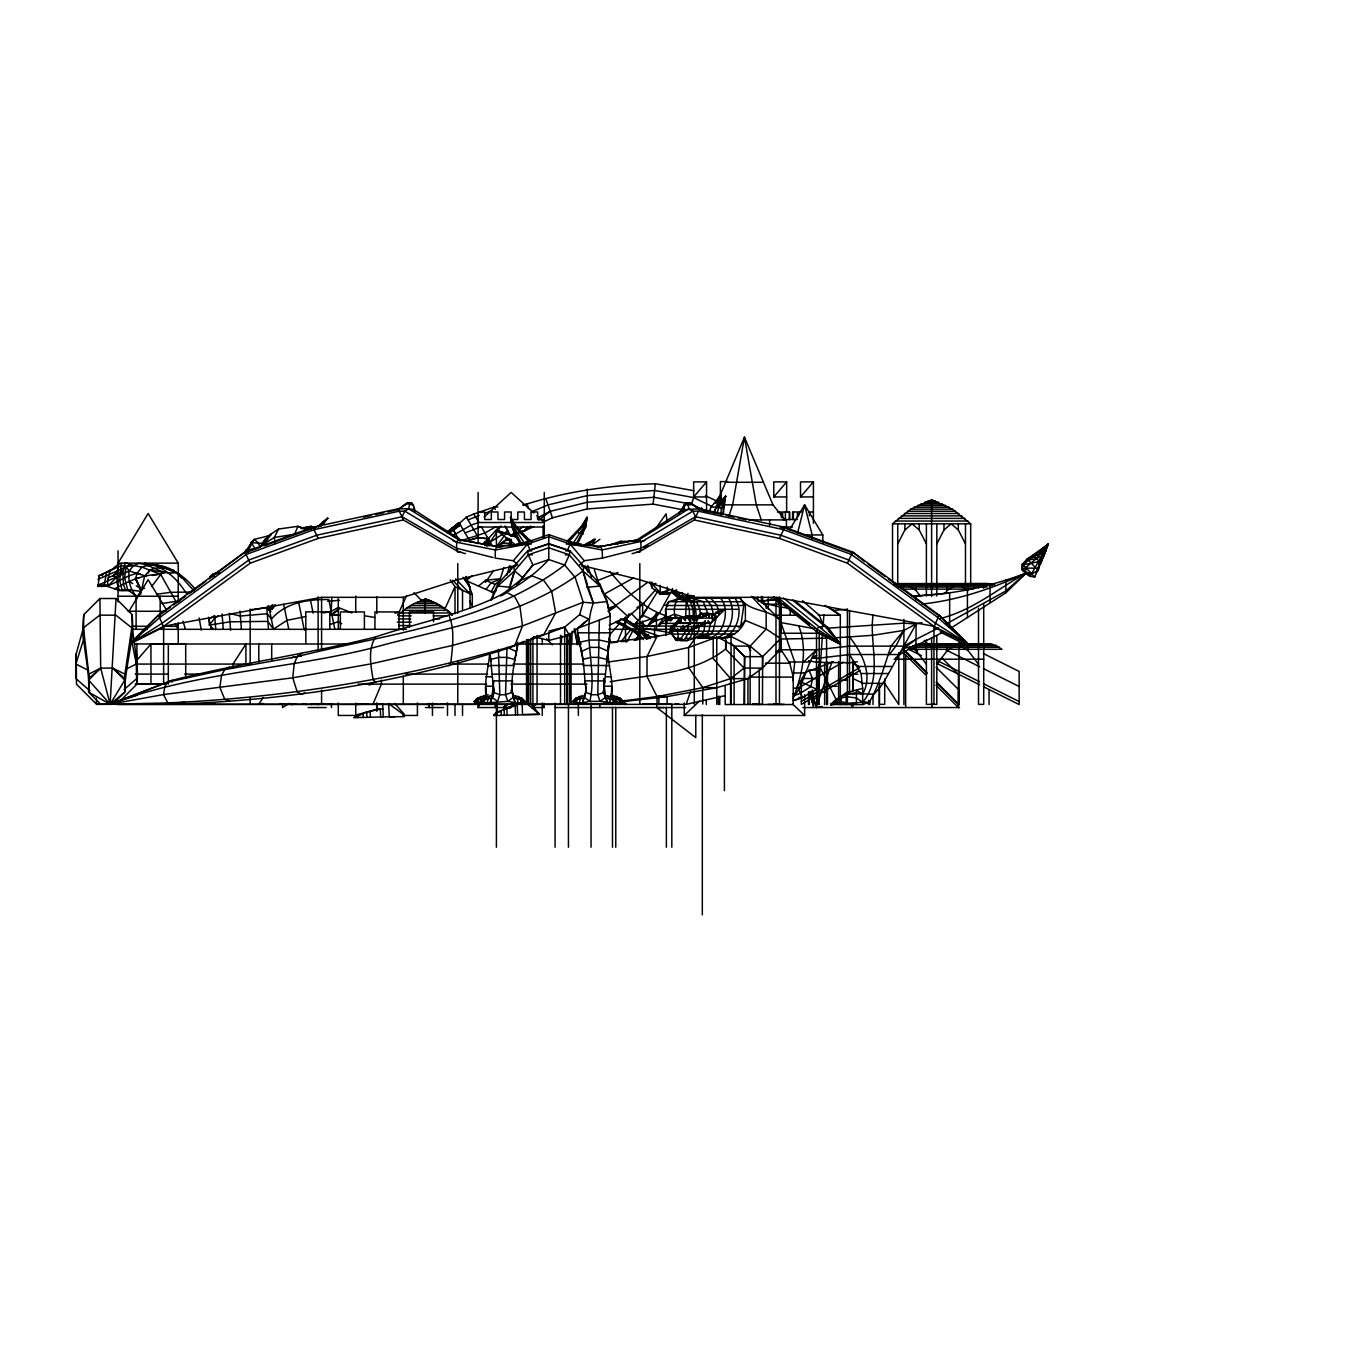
<?xml version="1.0" encoding="UTF-8"?>
<svg xmlns="http://www.w3.org/2000/svg" width="1352" height="1352" viewBox="0 0 1352 1352"><rect width="100%" height="100%" fill="white"/><g stroke="black" fill="none" stroke-linecap="round" stroke-linejoin="round"><path stroke-width="1.5" d="M766.195 608.518L766.195 604.31L762.765 602.536M852.842 691.227L852.842 662.26M936.006 685.177L958.433 707.552L958.433 691.007M466.034 577.017L472.304 594.779L472.287 606.237L469.634 601.065M218.737 573.231L218.737 571.609L210.287 576.577L214.207 576.29M1040.026 563.818L1038.235 570.358L1031.644 573.941L1028.264 574.414L1022.298 569.919L1022.771 564.95L1048.239 544.146L1030.156 576.307L1022.737 570.223L1022.281 564.24L1027.233 559.069L1048.239 544.146L1034.736 577.05L1030.156 576.307L1022.298 569.919L1022.281 564.24L1025.965 562.55M112.706 704.223L124.739 692.173C124.857 666.113 134.524 640.899 132.158 614.636L116.035 598.513L99.93 598.513L100.673 668.108L110.12 704.223L135.014 703.716M116.035 598.513L110.12 704.223L170.69 702.871M132.158 614.636C131.448 637.975 139.493 660.604 136.907 684.18L118.199 702.888M489.694 653.675C488.511 668.125 483.661 682.709 486.297 697.632L485.824 686.208L493.311 686.208L493.767 680.563M599.358 620.095L597.77 694.725L600.018 701.384L613.588 702.989L617.306 701.62L613.926 698.122L606.896 695.486L609.498 698.697L610.445 702.854L606.896 704.189M99.93 598.513L83.807 614.636C80.258 640.78 90.06 666.181 88.641 692.173L100.673 704.223L616.529 704.223L623.458 701.637L620.061 698.139L613.031 695.503L615.633 698.714L616.58 702.871L622.258 702.922L620.061 698.139L620.061 700.218L623.458 701.637L620.636 702.127M168.324 704.189L96.617 704.324L76.472 684.18L76.185 653.945L83.452 627.734L99.761 615.16L115.883 615.194L131.803 627.852L131.617 640.459L136.332 664.035L136.569 678.772L124.08 689.52M740.169 598.564L745.375 604.395L745.375 620.45L766.162 629.035L780.679 638.6L762.629 656.649L762.46 668.091L747.96 678.62L716.966 687.644L667.077 696.584L621.514 701.806M195.482 589.489C184.582 576.256 168.358 562.652 150.055 569.834L144.613 576.205L141.233 591.399L127.629 589.658L122.238 590.537L119.686 580.549L121.393 563.48L117.979 564.443L116.847 581.985L119.027 590.418L129.978 590.537M697.581 637.248L711.372 637.248C725.061 633.632 729.928 607.403 720.447 598.159M331.798 597.297L331.071 614.839L338.896 615.177L331.071 614.839L338.794 608.687M571.795 643.265L572.116 631.266M136.62 653.945L136.332 664.035L127.037 668.615M561.384 644.008L561.604 636.015M762.46 704.071L762.629 656.649L750.14 646.087L731.06 636.488L727.004 637.992L697.176 637.84L722.103 638.398C737.229 633.767 744.006 610.276 734.913 598.159L685.684 598.159L690.94 595.319M465.494 553.661L457.77 551.447L403.302 519.962L318.126 538.417L250.171 563.192L163.744 626.23L129.927 643.789L158.488 615.075L163.626 627.108L129.927 643.789L158.488 615.075L244.915 552.055L312.853 527.263L398.029 508.808L408.726 508.808L458.243 539.583L499.665 546.968L458.243 539.583L456.756 542.287L456.52 548.236L457.77 552.191M792.982 698.747C801.905 675.983 808.158 649.889 798.711 625.824M744.056 704.071L744.58 656.649L734.119 646.087L718.487 637.451M606.457 661.365L609.397 644.465L610.208 615.971L606.71 599.916L599.882 584.165L569.902 550.856L548.794 543.605L527.686 550.856L497.705 584.165L490.86 599.916M140.726 594.339L141.047 589.066L135.572 578.538L137.194 573.13L141.859 567.096C155.125 562.567 170.842 566.319 180.762 576.205L179.208 576.205L179.208 574.482L159.232 565.457L144.275 563.429C163.541 565.254 177.45 578.673 187.083 594.593M603.651 678.67L604.26 686.208L611.746 686.208L611.273 697.632C614.399 679.887 606.558 663.072 608.214 645.614M680.867 616.901L680.58 623.373L677.639 623.137L670.288 631.35L676.017 640.273L687.154 640.561L706.792 634.257L708.82 631.283L710.56 623.373L724.925 609.296L715.512 612.439M720.836 515.028L721.292 508.335L725.585 496.201L715.867 507.558L713.957 512.374M816.523 701.232L816.084 707.552L822.202 706.555M817.554 704.561L822.574 633.513M823.148 625.165L823.892 614.704M587.123 620.467L577.625 628.308L577.625 632.804L609.989 632.804L603.482 692.613L607.352 702.702L603.398 704.189M108.329 585.889L98.206 586.396L99.051 575.715L117.032 567.299L123.792 565.558L126.175 566.606L133.594 565.575L138.715 563.429C151.323 564.308 161.412 574.786 174.256 572.809L172.701 569.834L175.304 572.386M726.345 640.679L725.652 649.028C693.525 674.614 648.994 674.411 610.191 681.797M179.731 601.167L175.861 601.387L160.753 574.482L141.859 567.096L133.594 565.575L129.116 570.95C127.798 580.042 130.316 589.962 136.805 596.621L136.315 600.119M675.24 625.756L675.459 623.103L675.865 625.08M700.691 625.756L700.911 623.103L701.975 625.08M665.944 617.019L665.623 620.72L665.623 609.296L668.648 601.708L681.29 598.023L696.517 601.708L699.863 609.296L700.573 618.134L698.46 615.515M792.847 680.563L794.722 661.99L780.881 622.562L814.563 628.731M1022.737 570.223L1036.071 558.798L1042.544 555.469L1046.33 549.875L1043.761 547.678L1048.239 544.146L1043.744 556.348L1039.113 561.553L1038.235 570.358L1036.021 572.657M517.867 642.251C515.484 661.888 507.659 683.774 515.112 702.702L523.883 702.905L525.083 701.62L521.686 698.122L514.656 695.486L517.258 698.697L518.205 702.854L514.656 704.189M653.101 504.178L655.331 483.712L693.948 490.742M593.782 546.242L597.905 546.968L636.589 540.107L683.656 509.704L684.146 505.192L685.853 502.927L690.804 503.231L699.542 508.808L784.718 527.263L852.673 552.055L939.099 615.075L967.66 643.789L933.962 627.108L939.099 615.075L967.66 643.789L933.826 626.23L847.4 563.192L779.462 538.417L694.286 519.962L639.817 551.447L632.094 553.661M708.11 623.255L708.11 620.653L710.56 623.373L705.676 623.137C695.334 630.133 682.473 632.652 670.288 630.184L670.677 626.939L670.677 630.252M492.128 695.705L493.311 686.208M495.035 707.552L495.491 703.97M291.086 657.765L297.237 656.565C387.804 633.784 488.461 623.407 564.68 565.018L569.361 554.827L569.902 550.856L548.794 544.045L527.686 550.856L528.226 554.827L532.908 565.018L516.464 585.163M490.692 704.189L487.142 702.854L488.089 698.697L490.692 695.486L483.661 698.122L480.281 701.62L481.464 702.905L490.235 702.702L494.105 692.613L492.77 680.884L494.105 692.613L499.817 694.725L505.53 694.725L511.259 692.613L512.577 680.884L492.77 680.884L489.982 653.236M603.752 688.59L604.817 680.884L585.01 680.884L583.168 659.37L577.625 632.804L583.168 661.365M131.803 627.852L124.908 674.124L124.942 688.962M460.981 540.107L413.932 509.704L413.442 505.192L411.735 502.927L406.783 503.231L397.894 509.704L387.754 511.901M571.473 538.113L582.104 526.334L587.022 517.393L584.977 527.348L576.155 543.774L577.659 543.69L585.534 527.314L587.022 517.393L581.529 526.367L567.096 541.206L568.601 541.104M486.906 546.462L488.157 538.772L499.023 527.043M487.007 544.653L487.954 538.873L478.135 537.657L469.06 540.276M705.254 623.356L705.254 620.653L703.97 631.283L698.105 637.468M682.743 510.988L685.853 502.927L690.804 503.231L698.004 508.572M138.901 638.516L129.927 643.789L159.874 617.425L246.301 554.388L314.239 529.612L399.415 511.157L404.755 511.157L408.726 508.808L409.74 503.248L411.735 502.927L412.478 504.854M719.771 500.358L720.751 494.95L711.321 506.78L708.955 511.732M793.725 700.64L802.496 697.48L816.659 689.267L818.653 678.484L816.523 669.933L808.902 669.933L812.451 678.484L810.947 686.579L800.35 693.289L793.168 696.111M718.825 505.175L720.751 494.95L723.252 507.558L723.168 514.639L725.585 496.201L716.154 508.031L713.788 512.983M719.974 498.888L720.751 494.95L715.647 503.4M486.297 693.846L485.148 698.105L475.904 700.218L475.329 702.922L481.058 704.223L474.13 701.637L477.526 698.139L488.038 694.522M579.417 696.348L577.084 699.254L576.239 702.989L579.417 704.189L572.504 701.62L575.901 698.122L582.915 695.486L580.312 698.697L579.366 702.854L573.704 702.905L575.901 698.122L575.901 700.201L572.504 701.62M514.419 661.365L517.867 644.465M812.569 657.613L816.54 658.441L849.512 654.52L861.089 673.533L862.677 688.354L846.149 692.647L830.72 704.544L862.677 704.578L869.336 702.279C879.256 684.822 884.698 664.964 891.002 646.138L903.897 630.387L916.081 623.965L922.013 622.63M691.463 629.863L691.463 627.446L692.866 629.593L691.7 634.257L690.027 638.313L687.154 640.561L676.017 640.273L671.082 631.35L672.941 625.503L672.941 630.623L674.783 627.903L674.783 630.911M487.193 696.348L484.844 699.254L483.999 702.989L487.193 704.189L481.464 702.905L483.661 698.122L483.661 700.201L480.281 701.62L484.1 700.573M481.058 703.006L477.864 703.006L478.709 699.271L481.058 696.365M494.173 704.189L490.235 702.702L494.105 690.517M586.413 704.189L582.475 702.702L586.329 690.517L582.475 702.702L579.366 702.854L582.915 704.189M489.255 546.123L490.185 542.084L500.95 525.894M475.904 700.218L474.13 701.637L476.952 702.127M682.777 510.87L684.281 504.854L678.924 513.709M797.595 532.942L804.626 504.854L822.827 534.953L822.827 543.217M717.168 513.354L718.436 508.352L725.585 496.201L723.236 508.031L711.321 506.78M715.445 613.504L715.445 616.816L713.501 614.585L707.603 613.098L700.573 614.231L696.331 616.816L689.419 616.394L675.831 618.405C673.026 612.135 674.378 604.344 677.538 598.395L686.393 601.708L685.413 620.72L682.507 617.881M1032.776 555.317L1040.939 562.956L1044.893 550.67M576.966 544.366L548.794 534.615L548.794 559.559C504.431 607.893 434.955 616.867 375.721 636.893C308.374 653.827 239.473 663.308 172.143 680.326L167.8 682.135L164.927 686.292L163.491 694.573L167.8 702.871L172.143 704.223C285.593 700.505 398.84 683.301 507.051 648.554L564.68 627.074L579.619 614.67L583.202 602.248L575.192 577.422L564.68 565.018L548.794 559.559L532.908 565.018L517.748 583.608M588.171 586.988L593.376 603.077C581.343 634.696 597.685 669.24 589.793 701.384L582.475 702.702M678.755 617.763L677.065 623.39L660.655 623.39M497.789 586.717L503.84 567.772M506.797 575.124L509.907 565.457M509.535 572.504L511.445 566.623M510.059 584.977L514.605 570.916L528.226 554.827L548.794 547.78L569.361 554.827L582.982 570.916L599.882 586.058L606.828 601.572L610.208 615.971L577.625 628.308M270.738 606.321L272.58 608.062L271.87 606.321L270.18 606.93L272.259 609.059L273.915 607.065L272.242 605.155L270.18 606.93L272.259 609.059L271.989 607.014M728.88 516.143L732.632 504.854L744.445 437.169L772.972 504.854L785.005 519.895M792.762 693.779L795.99 693.779C804.879 680.326 807.381 663.409 816.54 649.788L816.54 631.08M118.046 704.544L686.174 704.358L690.534 691.582M537.352 517.985L550.213 511.31L587.275 502.251L653.861 497.266L691.413 504.195L693.711 497.604L712.267 506.611M832.038 661.855L816.084 707.552L813.245 697.429M719.534 498.415L720.751 494.95L721.106 503.13M1030.156 576.307L1025.712 573.214L1025.019 571.626L1026.303 568.093L1022.771 564.95L1027.233 559.069L1040.584 553.779L1045.704 549.453M248.852 548.658L251.235 542.321L254.21 539.414L270.839 535.291M249.799 547.425L254.21 539.414L257.708 542.321L260.378 547.07M687.086 505.192L687.83 503.248L684.146 505.192M639.817 552.191L641.068 548.236L640.831 542.287L639.344 539.583L597.905 546.968M694.286 519.962L699.542 508.808L683.656 509.704M779.462 538.417L784.718 527.263L784.853 528.142L780.797 527.263M847.4 563.192L852.673 552.055L864.655 561.587M508.977 590.79L514.605 570.916L513.709 567.367L515.568 566.285M715.867 507.558L720.751 494.95L716.661 501.896M690.044 505.192L690.804 503.231M723.438 501.71L725.585 496.201L720.481 504.059M719.315 497.333L744.445 437.169L756.275 504.854L761.26 519.895M617.458 642.048L624.421 625.03M625.976 621.244L629.069 613.69M583.996 524.728L587.022 517.393L585.534 527.314L584.402 527.077M834.285 703.479L830.872 704.544L837.716 700.353L830.855 704.544L837.023 703.784L830.872 704.544C838.848 694.674 850.797 692.714 862.677 693.998C873.561 674.885 861.697 652.357 849.512 636.893L835.08 637.823M1039.739 563.885L1037.542 569.023L1038.235 570.358L1027.233 559.069L1032.877 557.379M567.35 550.416L571.051 542.253L581.377 544.062M1040.939 562.956L1046.178 549.656L1045.366 548.929L1048.239 544.146L1036.071 558.798L1027.79 560.015M125.06 562.719L122.931 573.992L123.387 584.419L125.483 589.979L129.217 589.979M491.537 599.849L497.705 586.058L514.605 570.916L522.396 577.422M397.809 615.042L406.445 595.995M444.149 610.614L455.016 586.667L450.165 579.923M584.233 528.615L582.053 533.347L583.016 533.787L576.256 532.198M701.08 612.811L695.57 623.373L691.649 623.137L677.538 631.35L678.315 638.313L679.988 640.273L682.168 640.561M403.302 519.962L402.051 516.734L404.755 511.157L456.756 542.287L495.39 549.96L527.466 544.062L548.794 536.727L570.121 544.062L602.198 549.96L644.684 540.58M841.147 704.578L841.147 696.398C851.321 690.111 863.303 695.165 874.355 693.998L883.126 683.335L916.081 623.965L903.897 623.154L828.911 628.105M583.912 544.89L592.362 544.89L595.117 539.245L585.568 543.943M306.65 529.308L297.93 526.317L278.512 529.038L274.338 537.454L275.115 543.69M672.958 633.294L657.038 636.403L647.017 656.464L647.017 676.524L657.038 696.584L657.038 704.071M251.235 542.321L255.156 549.013L246.368 549.723L243.985 553.695L251.59 542.676L263.927 543.487M897.728 543.893L904.894 529.95L912.059 523.832L919.225 529.95L926.39 543.893M936.818 543.893L943.983 529.95L951.149 523.832L958.314 529.95L965.48 543.893M571.626 542.743L568.601 541.898L582.104 526.638L587.022 517.393L583.827 527.128L573.13 543.183M491.249 591.72L495.119 584.486L499.243 580.938M626.821 642.031L633.48 629.61M635.389 626.044L637.282 622.495M670.795 592.345L659.624 612.828L650.937 618.946L634.037 624.979L642.859 615.211L657.647 591.348M511.191 707.552L478.101 707.552L480.112 703.902M687.171 594.998L685.058 598.159L688.05 593.427M796.582 688.134L805.15 672.975L793.658 672.975M217.807 573.231L218.737 571.609L219.649 573.231M513.152 703.074L510.566 707.603L503.383 707.569L507.304 704.172M262.102 544.129L268.338 535.916L278.512 529.038M789.636 529.629L804.626 504.854L812.146 534.953L812.146 539.076M128.795 611.594L148.129 579.687L166.397 609.82M148.112 573.028L150.055 569.834L165.012 572.809L152.404 575.479M697.193 636.623C716.78 637.958 735.488 642.504 745.375 620.45L738.868 627.734M214.85 573.163L210.287 576.577L213.396 573.89L216.337 573.451M675.375 638.313L681.239 638.313L683.96 640.273L689.689 631.35L687.61 626.939L687.61 630.252M265.161 538.958L260.683 546.039L274.338 537.454L294.601 534.26L297.93 526.317L307.665 530.356M263.099 697.497L258.807 704.189L262.947 703.462M263.336 543.588L268.338 535.916M271.279 533.736L266.057 541.713L266.614 545.295M676.101 631.13L677.538 628.95L679.329 631.13M643.315 639.597L638.414 633.344L616.394 622.495L617.442 620.923M616.394 622.495L618.793 621.835L620.889 618.709L651.309 637.299M622.647 623.458L621.7 624.861L623.863 624.269L625.739 621.447L625.469 619.233L636.319 626.196L674.428 626.01M615.937 621.599L631.891 630.471L632.736 629.221L633.818 629.947L632.973 631.198L640.341 631.654L644.786 633.513L642.606 625.418L635.237 625.469L624.286 618.405M618.793 621.835L634.899 630.674L636.319 626.196L635.237 625.469L634.409 626.72L636.319 626.196M448.915 665.708L450.858 662.852C452.379 647.304 455.218 630.049 448.915 615.295M485.368 582.442L493.75 570.409M647.709 607.251L638.228 620.72L631.249 613.284M695.688 637.502L688.607 647.523L688.607 667.584L702.787 687.644L702.787 704.071M639.699 621.734L647.017 626.753L656.159 613.859M496.877 546.039L507.845 530.846L504.989 525.928M657.663 626.314L664.863 616.563M105.169 586.396L108.008 585.399L97.564 585.399L119.821 575.546L123.252 570.899L120.852 569.361L98.071 579.214L98.611 579.923L99.051 575.715L114.498 568.482L118.655 565.052M528.97 541.104L530.474 541.206L516.058 526.367L510.566 517.393L512.036 527.314L514.571 533.787L524.204 530.998L527.466 526.655M375.721 636.893C367.558 649.146 370.854 665.961 373.118 679.684L375.721 682.253M151.61 586.565L160.753 574.482C143.988 574.042 128.896 580.836 114.734 588.83L104.273 585.416L106.318 572.775L110.357 569.919M681.239 638.313L685.532 631.35L683.233 625.503L683.233 630.623L680.935 627.903L680.935 630.911M305.636 616.563L286.962 620.348L273.408 629.187L267.865 621.379L229.941 621.802L209.374 625.114L214.85 617.915L218.466 615.937M944.93 593.46L947.245 590.418L957.655 584.013L968.083 590.418L968.083 584.013M936.818 664.238L947.245 650.599L957.655 644.177L968.083 650.599L978.51 664.238M619.622 700.59L620.686 699.204L621.768 700.59L619.622 700.59L623.458 701.637L620.686 701.485M486.01 589.404L491.198 582.746L500.189 579.264M889.295 654.52L895.869 646.138L903.897 630.387L873.02 635.271L849.512 636.893M1035.75 555.554L1038.708 551.819L1039.891 552.681M484.54 695.503L481.937 698.714L480.991 702.871L477.864 703.006M493.21 695.705L491.283 698.088L482.056 700.201M620.99 641.592L631.604 628.748M634.257 625.537L636.91 622.326M322.3 524.559L327.488 518.323L318.497 526.672M322.486 524.508L327.674 518.272L318.109 526.266L327.674 518.272L321.032 526.063M455.252 526.959L466.44 517.106L478.355 537.538L488.157 538.772L491.942 545.076M530.237 550.416L527.466 544.062L496.894 546.259L495.39 549.96L495.136 558.089L513.337 560.725L527.466 544.062L531.336 544.062M902.832 587.224L905.553 584.013L915.963 590.418L920.611 596.486M139.104 577.76L135.572 578.538L141.233 591.399L136.805 596.621L127.629 589.658L124.587 577.794L126.175 566.606L130.062 564.257L133.594 565.575M901.547 588.712L905.553 584.013L897.576 586.734M693.66 496.945L706.555 481.903L693.66 481.903L693.66 496.945L706.555 496.945M773.767 496.945L786.644 481.903L773.767 481.903L773.767 496.945L786.644 496.945M800.519 496.945L813.414 481.903L800.519 481.903L800.519 496.945L813.414 496.945M117.979 564.443L109.833 571.321L107.535 581.005L107.906 586.007L128.694 575.952L137.194 573.13L140.777 574.363M136.248 660.993L150.951 644.008L350.117 644.008M747.96 704.071L747.96 678.62L750.63 675.527M938.457 627.919L916.081 639.327L903.897 648.284L898.488 654.52L849.512 654.52M609.549 634.899L620.382 622.579M634.781 640.341L640.223 634.308M655.551 589.878L642.825 604.006L628.224 616.749L609.211 625.148M659.624 612.828L650.819 622.596L665.843 617.239M670.119 617.425L667.601 620.213L676.98 616.867M322.046 524.255L327.488 518.323M322.232 524.187L327.674 518.272L318.345 526.722M634.696 640.155L640.172 634.189M320.424 525.996L327.674 518.272L318.683 526.621M501.879 543.724L504.566 540.817M488.934 538.755L483.34 543.2L487.396 543.2L488.934 541.73M246.723 551.667L244.154 553.357M275.233 604.648L269.623 610.631L266.783 607.623L250.289 609.735M750.14 704.071L750.14 646.087L766.162 629.035L766.162 611.983L751.475 596.35M117.759 570.798L112.892 575.901L116.88 576.983L107.906 586.007M617.763 544.079L620.467 541.341L638.195 541.341M533.094 706.454L535.358 704.155L531.961 707.603M673.296 618.219L670.761 620.72L670.761 618.016M951.436 627.784L1005.871 592.818L1026.878 572.487M892.523 581.935L892.523 523.832L910.842 509.146L931.612 499.767L952.366 509.146L970.685 523.832L970.685 584.013M669.172 617.881L666.266 620.72L665.573 609.296L738.682 609.296M902.578 586.903L905.553 584.013L897.965 587.14M446.65 532.502L458.801 522.717L459.511 523.68L459.038 522.599L446.785 532.434M684.281 702.989L684.281 715.462L699.322 701.164M803.561 661.99L816.54 649.788L849.512 646.138L903.897 646.138L916.081 639.327M657.985 626.534L667.06 618.05M448.458 532.08L452.278 528.548L451.838 527.601L458.987 539.651M398.164 614.907L406.901 607.859M484.117 517.055L511.191 492.432L533.753 512.949M579.636 564.916L584.25 560.725L602.451 558.089L641.068 548.236L695.536 516.734L780.712 535.189L848.65 559.965L935.077 623.002L967.66 643.789L937.713 617.425L851.287 554.388L783.349 529.612L698.173 511.157L692.832 511.157L688.861 508.808L687.83 503.248M399.584 508.572L406.783 503.231L413.442 505.192M1022.298 569.919L1025.712 573.214L1005.871 590.976L945.927 624.117M587.495 544.89L593.815 539.245M588.779 544.89L595.117 539.245M1033.401 556.179L1043.896 547.881M449.067 533.246L459.038 522.599L469.262 540.175L478.355 537.538M646.662 639.31L640.341 631.654L637.451 634.189L631.891 630.471M497.384 546.901L507.625 538.079M506.003 705.322L503.383 707.569L507.541 704.206L503.383 707.569L506.155 705.305M900.77 588.069L905.553 584.013L901.767 585.788M395.308 716.644L354.123 717.642L357.655 714.65L376.87 709.175L382.87 709.023M533.837 636.657L548.794 640.459L569.361 635.237L588.712 619.148L579.619 614.67M493.108 557.565L456.52 548.236L402.051 516.734L316.875 535.189L248.92 559.965L162.494 623.002L129.927 643.789L139.307 636.032M478.523 586.075L485.588 580.262L499.936 578.791M498.803 545.921L506.037 540.09M832.849 635.575L829.046 631.249L828.269 627.784L824.99 626.314L819.211 626.872L816.709 628.883L817.504 632.347L840.454 644.228L828.269 627.784L794.114 600.237M645.394 636.843L648.554 634.308M647.017 626.753L656.396 619.284M500.882 595.573L519.861 580.532L531.826 575.8L543.791 580.532L551.7 591.331L555.655 612.929L543.791 634.51L531.826 638.026M647.557 582.425L607.876 611.087M694.134 596.215L691.649 598.159L686.613 599.223M622.038 701.046L657.038 696.584L702.787 687.644L730.587 678.62L744.056 668.091L762.46 668.091L780.865 649.028L780.881 603.229M520.216 532.384L524.221 531.049L530.694 526.08M538.823 519.928L550.213 511.31M520.351 531.539L524.221 531.049L529.105 527.381M592.362 544.89L599.882 539.245M687.238 599.342L693.998 596.097M533.482 706.454L536.541 704.189M449.287 533.246L460.474 524.948L448.357 531.758M452.751 535.696L471.257 525.015L478.862 522.413L473.758 514.013L466.22 517.225L467.015 518.34L466.44 517.106M158.353 615.971L170.217 607.318M173.614 604.834L185.477 596.198M188.857 593.714L205.808 581.36M209.188 578.893L244.915 552.055L250.171 563.192M129.927 643.789L136.484 639.023M895.48 657.9L903.897 651.782L944.051 631.722M465.358 580.735L472.203 575.783M403.504 610.343L446.92 610.343L452.278 614.873A83.706 72.484 -90 0 0 425.204 599.054L413.949 603.651L436.493 603.617L425.204 599.054L425.204 612.997M485.74 545.076L489.137 542.693M485.774 545.126L489.17 542.76M513.828 533.296L510.566 535.561L505.952 527.601M518.745 529.899L523.647 526.503M460.474 524.948L448.323 532.029M301.766 653.455L297.237 656.565L224.719 669.629L167.8 682.135L110.12 704.223L88.641 692.173L88.809 674.124L83.452 627.734M466.203 579.856L469.651 577.49M650.042 581.766L651.867 587.664L660.131 594.204L667.28 594.305L676.591 589.827L676.591 596.621L686.005 598.412M339.436 609.194L331.882 614.805M455.168 526.604L458.058 524.644M912.025 595.843C950.794 594.948 989.444 587.038 1025.712 573.214C997.641 589.083 971.598 610.952 939.775 618.625M413.965 603.617L406.868 607.893L443.54 607.893M1038.708 551.819L1044.707 548.625M490.185 542.084L507.845 530.846M609.515 610.563L616.411 606.169M354.123 717.642L357.705 715.394M685.058 598.159L689.571 595.319M688.861 508.808L639.344 539.583L636.589 540.107M289.345 703.361L282.534 707.552L282.534 704.544M492.618 592.784L496.218 590.587M777.417 651.14L780.865 649.028L780.679 638.6M873.02 615.261C868.998 644.008 883.498 677.386 862.677 702.279L830.72 704.544L841.147 698.257L846.149 696.686L856.408 697.936L862.677 702.279L869.336 702.279M640.831 542.287L692.832 511.157L695.536 516.734M644.245 547.678L647.828 545.532M633.75 577.828L604.361 594.052L601.657 591.077M636.978 607.623L644.11 603.431M801.33 686.292L843.141 662.159M801.33 701.35L859.5 667.753M860.379 670.254L801.33 704.358L801.33 680.664M120.852 569.361L126.175 566.606L129.116 570.95L146.151 576.205M495.846 526.773L484.979 532.958L459.832 541.138M123.252 570.899L108.076 577.912M500.848 595.962L507.051 592.548L514.808 596.823L519.928 606.524L522.497 625.959L514.808 645.394C402.017 678.687 285.272 697.784 167.8 702.871M404.603 505.192L408.794 502.927M229.603 667.026L224.719 669.629L221.491 675.561L219.886 687.424L224.719 699.271L229.603 701.215M716.797 637.84C731.838 632.854 736.603 610.631 728.542 598.159M304.791 692.748L301.766 694.286L297.237 691.987L292.742 677.808L294.229 663.646L297.237 656.565L301.361 656.126M119.821 575.546L129.116 570.95M706.048 636.623L710.814 634.257L713.028 631.283L716.222 618.084L680.901 618.084M669.865 589.641L660.131 594.204L660.131 585.382M524.221 531.049L533.634 526.638M544.924 521.28L552.478 517.799L587.275 508.927L653.101 504.127L683.081 509.788M512.036 527.314L513.185 527.077C509.687 528.125 519.371 525.725 514.335 526.553M524.458 543.183L513.76 527.128L516.058 526.367M514.909 526.587L519.134 530.694M515.484 526.334L510.566 517.393L512.611 527.348L521.433 543.774L519.928 543.69L514.571 533.787L515.534 533.347M515.534 533.854L516.498 533.415L514.571 533.787M520.351 532.147L519.388 532.587L521.314 532.198L520.351 532.147L526.097 538.113M514.064 530.204L510.566 517.393L515.484 526.638L520.351 532.637L521.314 532.198M465.156 532.84L481.363 526.705L488.157 538.772M1025.712 573.214C992.774 588.306 958.247 600.305 922.013 604.04M507.051 648.554L524.204 641.27M531.42 511.85L547.982 504.904L587.275 495.626L654.605 490.455L693.711 497.604M268.845 606.761L266.783 607.623L268.44 628.579M674.006 600.964L679.465 598.75M468.147 519.827L479.132 515.501M497.147 715.462L493.801 715.462L496.691 712.082L515.18 705.761L515.501 714.769M511.259 690.517L514.064 698.088L523.292 700.201L523.883 702.905L518.154 704.189L521.348 702.989L520.503 699.254L518.154 696.348M596.384 581.022L617.999 572.471M363.181 714.515L363.13 713.518L366.747 712.098L380.284 709.09L380.689 717.033M510.853 536.203L516.582 533.972M804.288 672.89L833.288 661.736M329.787 624.607L338.287 621.616L341.769 623.813M511.174 704.189L515.112 702.702L514.064 698.088M613.031 704.223L616.58 702.871L613.487 702.719M616.529 704.223L619.723 703.006L618.878 699.271L616.529 696.365M484.54 513.473L491.756 510.769M724.925 609.296L713.501 614.585L711.27 605.493L705.051 598.159M852.994 694.168L856.408 692.9M246.723 552.224L260.311 547.273M264.198 545.853L310.791 528.852M465.933 541.392L469.262 540.175M334.772 628.967L328.79 599.561C308.205 599.139 285.407 602.553 271.363 619.148L267.274 613.74L240.352 616.005L229.282 613.402L230.6 630.201M301.175 528.7L311.18 526.317L315.033 527.939M520.621 544.366L548.794 534.615M98.206 586.396L101.045 585.399M101.18 586.565L108.126 585.399M812.789 656.869L816.726 655.517M473.504 514.132L493.886 507.118L495.356 509.434M574.279 700.201L583.523 698.088M608.637 545.329L620.467 541.341L624.286 542.743M137.448 695.131L110.12 704.223L88.641 680.14L100.673 668.108L112.706 668.108L124.908 674.124L125.077 680.14M711.743 613.69L698.562 618.084L693.17 615.447M793.016 700.64L802.496 697.48L798.187 688.354M608.315 608.079L615.954 605.595L628.224 616.749M163.744 626.23L321.59 597.33L403.302 597.33L457.77 579.738L517.951 564.916L513.337 560.725M655.331 483.762C610.479 485.165 566.015 491.3 523.359 505.141M685.684 598.159L693.424 595.691M830.72 704.544L841.147 701.367L846.149 702.955M520.554 543.977L526.519 542.253L527.466 544.062M311.551 704.544L314.847 703.631M505.868 540.462L509.856 539.38L509.856 545.515M120.294 701.587L110.12 704.223L124.739 680.14L124.84 678.535L112.706 668.108L124.739 680.14L124.739 692.173L110.12 704.223L116.356 703.361M651.867 583.557L660.131 592.666L667.28 590.807M491.131 659.37L498.888 657.376L506.645 657.376L514.419 659.37M583.168 659.37L590.925 657.376L598.699 657.376L606.457 659.37M548.794 631.13L564.68 627.074L569.361 635.237L569.361 704.071M1039.113 561.553L1022.771 564.95M394.852 613.2L398.857 612.186M291.947 704.544L295.716 703.631M141.047 589.066L144.579 588.238M686.275 599.291L691.261 598.159L703.31 601.708L709.293 617.425L709.293 613.521M448.171 703.631L440.617 703.784M686.174 704.358L724.706 695.705M316.79 527.263L312.735 528.142L312.853 527.263L318.126 538.417M363.435 517.157L371.546 515.399M375.602 514.52L383.698 512.763M427.164 704.544L430.713 703.784M670.102 616.85L666.266 617.661L665.623 616.394L666.773 623.509L666.773 616.546M903.897 648.284L916.081 645.715M319.917 703.784L312.718 703.784M323.314 612.963L331.189 611.357L338.287 607.471L351.858 612.878M708.296 636.116L698.562 636.623M650.836 626.635L654.588 625.892L654.588 637.721M637.079 551.971L639.817 551.447M490.235 702.702L507.794 701.384L515.112 702.702L511.985 702.702M522.261 702.111L525.083 701.62L521.686 698.122L521.686 700.201M301.513 528.024L311.18 526.317M507.93 545.515L512.07 544.788M516.194 544.062L526.519 542.253M368.792 684.856L372.949 684.129M894.263 584.013L988.532 583.608L994.852 584.858M162.037 603.567L175.861 601.387M377.09 703.53L372.949 704.189L381.416 684.129L381.416 680.124M116.323 703.243L110.12 704.223L172.143 680.326L172.143 682.135M608.147 662.024L647.017 656.464L688.607 647.523L713.214 638.499L713.214 658.559L730.587 678.62L730.587 704.071M709.631 637.502L701.434 638.398M156.646 594.255L170.555 592.328L191.19 592.041M857.354 661.736L849.512 662.801L816.54 662.26L808.614 660.705M609.668 642.437L657.038 636.403M597.314 704.189L601.437 703.665M339.47 600.305L327.623 601.268M210.287 576.577L213.16 576.222L212.974 574.262M752.506 704.324L756.613 703.817M756.528 703.817L752.354 704.324L762.782 704.358M512.019 704.223L515.551 703.8M611.155 642.825L617.357 642.115M621.514 641.642L627.717 640.933M633.936 640.206L638.076 639.733M646.357 638.786L650.498 638.313M600.795 704.189L604.935 703.716M582.019 566.285L583.878 567.367L582.982 570.916C522.294 617.526 443.186 628.072 371.394 648.216C284.85 669.679 193.911 672.181 110.12 704.223L163.491 694.573L292.742 677.808L370.532 663.95L452.785 645.377L522.497 625.959L583.202 602.248L593.376 603.077L606.828 601.572M213.396 573.89L217.571 573.451M587.528 584.977L582.982 570.916L587.258 587.292L599.882 586.058L599.882 584.165M759.807 601.048L776.504 599.73L780.881 607.099L788.808 608.113M357.232 704.544L367.727 703.648M716.543 637.992L711.76 638.398L697.21 636.116M497.891 506.882L493.683 507.22L494.342 508.132L493.886 507.118M523.173 504.854L527.348 504.533L528.463 508.572M833.018 610.411L847.45 609.33M830.956 638.093L780.239 639.04M583.253 526.857L581.529 526.367L582.678 526.587M496.319 546.816L502.522 546.428M180.627 702.601L184.768 702.347M680.495 592.632L660.131 592.666M498.449 546.85L502.606 546.614M737.736 630.995L670.288 631.35L671.809 631.283L670.93 627.446L670.93 629.863M734.778 633.987L671.606 634.156L677.183 640.561M474.13 701.637L476.884 701.485M734.913 598.159L740.085 597.905C748.417 612.017 769.508 608.873 780.679 620.551L780.865 629.981M484.1 702.719L480.991 702.871L484.54 704.223M478.101 512.29L484.709 511.985L484.709 519.506L491.334 519.506L491.334 511.985L497.958 511.985L497.958 519.506L504.566 519.506L504.566 511.985L511.191 511.985L511.191 519.506L517.816 519.506L517.816 511.985L524.424 511.985L524.424 519.506L531.049 519.506L531.049 511.985L537.673 511.985L537.673 519.506L544.281 519.506M499.699 711.963L496.691 712.082L496.826 715.462L539.482 714.346L530.677 703.817M361.339 714.566L357.655 714.65L357.807 717.642M505.868 539.465L509.856 539.38L505.868 539.11M640.341 631.654L636.572 628.173L643.332 628.105L670.338 632.685M798.812 697.497L802.496 697.48M767.784 704.358L784.312 704.358M150.951 704.189L96.617 704.324L96.246 698.257M727.782 481.599L720.413 481.599L720.413 496.64M726.092 482.292L762.798 482.292M928.013 500.933L935.195 500.933M924.481 502.268L938.727 502.268M920.982 503.755L942.226 503.755M722.188 504.854L772.972 504.854M917.535 505.394L945.673 505.394M914.155 507.203L949.053 507.203M910.842 509.146L952.366 509.146M907.581 511.242L955.627 511.242M777.366 511.985L781.371 511.985L781.371 517.63M801.516 511.985L798.542 511.985L798.542 515.754M813.414 511.985L809.409 511.985L809.409 515.754M904.403 513.49L958.805 513.49M901.311 515.872L961.897 515.872M898.286 518.391L964.922 518.391M782.639 519.506L797.393 519.506M748.653 519.895L786.425 519.895L786.425 527.415L780.121 527.415M895.362 521.044L967.846 521.044M478.101 522.514L544.281 522.514L536.761 515.687M892.523 523.832L970.685 523.832M478.101 527.027L544.281 527.027M785.951 527.027L792.525 527.027M804.626 534.953L822.827 534.953M514.03 535.747L516.599 535.747M501.862 543.2L511.343 543.2M566.251 544.062L600.694 546.259L602.198 549.96L602.451 558.089M501.862 545.515L511.343 545.515L511.343 539.38M527.686 550.856L531.911 550.856M565.677 550.856L569.902 550.856M528.226 554.827L532.333 554.827M565.254 554.827L569.361 554.827M178.227 563.142L118.046 563.142L148.129 513.49L178.227 563.142L178.227 601.877M650.295 583.557L656.007 583.557M894.737 583.608L986.909 583.608M893.976 583.726L990.137 583.726M894.585 584.351L993.298 584.351M97.564 585.399L108.008 585.399M896.089 585.484L992.182 585.484M898.793 587.072L986.96 587.072M118.689 588.83L114.734 588.83L119.027 590.418L131.347 590.418M902.629 589.117L972.984 589.117M118.046 596.232L178.227 596.232M687.796 596.621L676.591 595.015L672.451 592.666L672.451 588.492M581.647 565.423L639.817 579.738L694.286 597.33L775.997 597.33L933.826 626.23M421.385 600.339L429.023 600.339M417.633 601.877L432.809 601.843M763.542 604.26L782.504 604.26M272.242 605.155L273.104 605.155M410.366 605.662L440.059 605.662L446.92 610.343M743.82 605.493L666.266 605.493L668.648 601.708L742.569 601.708L743.82 605.493L740.693 626.23L674.547 626.517L674.073 624.269L674.073 626.973M128.085 611.273L166.195 611.273M400.243 612.997L450.165 612.997L452.261 614.907A83.739 72.518 -90 0 0 425.204 599.054M773.682 615.228L798.542 615.228M818.315 615.228L840.319 615.228L840.319 704.561M399.127 615.853L411.16 615.853M433.232 615.853L447.275 615.853M398.282 618.912L410.704 618.912M433.485 618.912L439.704 618.912M397.285 622.14L411.245 622.14M705.676 623.137L677.639 623.137L677.437 620.653L677.437 623.356M710.56 623.373L680.58 623.373L679.11 620.653L679.11 623.255M398.789 625.553L410.991 625.553M132.09 626.314L149.176 626.314M163.693 626.314L178.227 626.314M132.09 629.322L147.098 629.322M159.553 629.322L406.479 629.322M608.924 629.322L672.975 629.322M671.454 629.593L682.168 629.593M683.943 629.593L692.866 629.593M670.288 630.184L689.689 630.184M671.082 630.319L685.532 630.319M820.377 633.26L781.236 633.26L781.236 602.215M565.254 635.237L569.361 635.237M728.069 636.488L731.06 636.488L731.06 704.358M685.768 638.313L693.103 638.313L698.46 631.283L699.271 626.517L698.291 624.269L698.291 626.973M919.056 643.907L990.137 643.907L996.373 645.648L1001.95 649.298L908.848 649.298M516.768 644.008L581.411 644.008M918.059 644.177L990.137 643.907M915.152 644.532L993.298 644.532M912.803 645.648L996.373 645.648M750.14 646.087L734.119 646.087L734.119 704.071M911.096 647.253L999.263 647.253M780.881 649.788L816.54 649.788L816.54 704.561M775.947 651.63L782.216 651.63L789.788 663.19L793.252 677.115L793.252 704.544L725.162 704.544L725.162 685.548M730.688 642.758L744.58 656.649L762.629 656.649M894.078 659.218L983.715 659.218M788.486 661.99L810.304 661.99M765.333 663.19L789.788 663.19M135.504 664.069L251.438 664.069M452.43 664.069L488.089 664.069M513.016 664.069L583.54 664.069M491.131 665.488L514.419 665.488M583.168 665.488L606.457 665.488M487.869 665.708L491.672 665.708M605.899 665.708L609.718 665.708M857.658 666.468L892.033 666.468M861.089 673.533L888.602 673.533M135.318 674.107L168.324 674.107M184.717 674.107L201.6 674.107M405.499 674.107L487.548 674.107M512.56 674.107L585.061 674.107M492.263 674.141L513.27 674.141M584.317 674.141L605.307 674.141M848.921 674.259L857.945 674.259M485.943 676.794L492.043 676.794M605.544 676.794L611.645 676.794M749.194 677.115L793.252 677.115M730.587 678.62L747.96 678.62M802.108 678.484L818.653 678.484M838.51 680.276L847.535 680.276M862.542 683.335L883.126 683.335M135.318 684.163L164.2 684.129M135.504 684.129L164.471 684.129M358.212 684.129L486.619 684.129M510.938 684.129L586.886 684.129M828.083 686.292L837.108 686.292M702.787 687.644L716.966 687.644M793.556 688.134L800.046 688.134M817.656 692.325L826.68 692.325M657.038 696.584L667.077 696.584L667.077 704.071M807.245 698.342L816.27 698.342M478.709 699.271L481.058 699.271M518.154 699.254L520.503 699.254M476.884 700.59L475.82 700.59L477.526 698.139L477.526 700.218M522.311 700.573L523.292 700.201M575.259 700.573L574.194 700.573L575.259 699.187L575.901 703.767L573.704 702.905M614.552 700.573L617.306 701.62M487.142 702.854L494.933 702.702M579.366 702.854L585.602 702.702M604.209 702.702L610.445 702.854M475.329 702.922L477.526 703.8L475.431 702.381L478.355 702.381L476.884 702.381M481.464 702.905L483.661 703.767L481.565 702.364L484.489 702.364L483.036 702.364M518.154 702.989L521.348 702.989M523.883 702.905L521.686 703.767L523.782 702.364L520.858 702.364L522.311 702.364M576.239 702.989L579.417 702.989M610.394 702.989L619.723 703.006M622.258 702.922L620.061 703.8L622.157 702.381L619.233 702.381L620.686 702.381M577.642 703.936L626.432 703.919M642.572 703.851L670.068 703.851M308.104 707.552L326.17 707.552M425.441 707.552L443.507 707.552M531.877 707.552L544.281 707.552L544.281 703.327M555.08 707.552L685.515 707.552M802.851 707.552L959.481 707.552M359.852 715.462L338.287 715.462L338.287 703.057M402.828 715.462L417.413 715.462L417.413 702.888M684.281 715.462L804.626 715.462L804.626 694.674M134.237 643.975L185.697 644.008L185.697 678.112M1035.666 568.161L1026.303 568.093L1034.736 577.05M658.356 707.552L664.119 707.603M772.381 599.595L776.504 599.73L773.496 597.111M522.311 701.468L525.083 701.62M774.848 598.919L778.87 599.223M675.831 618.405L666.266 617.661L674.293 614.231L685.413 617.661L681.577 616.85M322.182 703.665L331.95 704.544M310.994 703.716L318.649 704.544M701.418 613.233L711.49 614.349M582.036 703.8L585.568 704.223M770.657 598.97L776.504 599.73L758.32 601.184L757.661 597.111M714.278 619.892L712.335 619.605L712.335 621.717M850.256 703.598L856.408 704.527L856.408 690.213L862.677 693.998M773.935 703.682L778.042 704.358M690.804 615.937L696.331 616.816L696.331 620.72L694.877 616.85M165.468 567.096L152.861 564.494M365.31 615.937L374.876 617.458M687.357 615.887L693.424 616.901L693.424 620.72L692.038 616.715M675.172 703.665L679.312 704.358M408.726 508.808L413.932 509.704M432.336 703.648L436.442 704.358M198.457 703.665L202.428 704.358M279.982 703.564L285.661 704.544M585.517 544.788L589.641 545.515M685.464 615.667L689.419 616.394L690.737 623.509L690.737 616.546M457.77 551.447L460.508 551.971M780.881 607.099L763.052 603.06M610.512 695.722L612.439 698.105L621.667 700.218M586.058 688.59L585.01 680.884L586.329 692.613L592.041 694.725L597.77 694.725L603.482 692.613L603.482 690.517L606.288 698.088L615.616 700.573L613.926 698.122L613.926 700.201L615.532 700.201L616.123 702.905L610.394 704.189L613.588 702.989L612.726 699.254L610.394 696.348M315.05 703.564L319.123 704.358M581.529 526.367L583.253 526.553M582.104 526.638L585.534 527.314M583.016 533.787L581.09 533.415L582.053 533.854M699.677 509.704L721.985 514.52M726.041 515.399L734.153 517.157M738.209 518.036L746.321 519.793M270.586 607.69L272.259 609.059M430.223 703.631L434.296 704.544M302.594 703.631L306.515 704.544M287.604 703.631L291.407 704.544M812.569 657.478L816.54 658.441M842.769 703.699L846.149 704.578L846.149 694.032M428.195 703.631L431.744 704.544M571.051 542.253L577.034 543.977M658.475 635.896L636.572 628.173M126.733 563.226L130.062 564.257M509.4 586.988L510.329 587.292L497.705 586.058L497.705 584.165M683.436 598.564L692.951 601.708L695.621 609.296L696.331 616.816M517.917 537.505L496.404 530.237L496.404 547.104M1025.019 571.626L1031.644 573.941M517.816 537.775L496.404 530.237L514.385 543.994M786.796 528.852L850.864 552.224M681.29 598.023L690.399 601.708L692.968 609.296L693.424 616.901M307.343 527.686L311.146 529.308M485.588 580.262L495.119 584.486M466.592 580.802L493.328 592.632M452.903 540.58L456.756 542.287M783.433 598.023L819.211 626.872L822.489 628.325M664.035 604.75L667.567 606.372M666.097 615.819C642.673 608.214 625.385 589.996 609.955 571.693M642.859 615.211L650.937 618.946M852.842 663.477L858.537 666.13M852.842 678.518L862.339 682.946M864.401 701.958L869.928 704.544L869.928 701.536M801.449 682.084L816.659 689.267M705.507 495.694L716.611 501.051M521.297 533.803L532.282 541.915L529.832 540.175M691.413 504.195L704.274 510.532M940.164 631.959L964.601 644.177M983.411 653.574L1019.138 671.437L1019.138 704.544L983.411 686.681M945.792 649.822L979.642 666.739M983.411 668.632L1019.138 686.495M910.065 647L917.586 650.768M938.271 661.094L979.642 681.78M983.411 683.673L1019.138 701.536M908.189 649.061L921.354 655.652M936.395 663.173L979.642 684.788M88.539 670.44L75.898 664.035L83.266 640.358L83.807 614.636M792.458 600.085L824.99 626.314L840.454 644.228L817.504 632.347L773.597 596.959M688.793 502.927L692.985 505.192M436.459 603.651L440.076 605.628M717.371 616.901L715.242 615.684L715.242 618.996M956.878 637.451L967.66 643.789L959.852 637.316M753.706 597.094L762.629 602.502L780.679 620.551M910.758 647.388L915.963 650.599L926.39 664.238M129.201 581.36L132.749 583.591M136.315 585.822L139.881 588.069M824.889 605.375L840.319 615.228L827.762 606.457M836.651 639.902L840.454 644.228L816.709 628.883L777.687 597.415M779.174 649.45L782.216 651.63M634.156 630.252L638.414 633.344L634.899 630.674M868.052 564.054L885.002 576.408M888.382 578.893L939.234 615.971M962.742 640.206L967.66 643.789M404.366 715.157L388.615 703.564L389.291 716.813L404.366 716.628L404.366 714.38L394.632 703.395M835.823 640.578L840.454 644.228L819.211 626.872M835.654 640.375L840.454 644.228M776.876 598.412L780.121 601.032M783.383 603.668L809.392 624.641M645.698 634.595L650.312 638.414M526.756 703.53L539.482 714.346L522.531 714.515L522.125 703.243M802.463 600.694L819.244 615.228L823.638 626.06M89.976 690.855L76.134 678.772L76.185 653.945M710.78 598.159L717.084 605.493L719.179 614.416L717.371 612.422M469.212 591.973L472.304 594.779M1038.995 552.275L1043.457 555.892M792.593 704.037L804.626 715.462M210.675 626.365L213.295 628.849M672.451 592.666L676.591 596.621M267.831 608.704L270.839 611.594L268.034 606.051M678.383 618.219L680.918 620.72L680.918 618.016M604.361 594.052L615.954 605.595M924.227 640.341L927.202 643.315M942.074 658.137L958.433 674.445L958.433 707.552M936.125 667.246L958.433 689.503M904.657 650.244L926.678 672.248M936.953 682.523L958.957 704.544L958.957 641.355M904.894 651.14L927.202 673.397M936.125 682.287L958.433 704.544M903.001 652.272L925.444 674.648M744.056 668.091L725.652 649.028L725.652 639.496M455.59 578.842L470.057 593.9L455.016 586.667L455.016 613.808M413.999 592.666L422.196 601.251M546.614 638.786L552.41 644.87M452.667 580.194L462.536 590.689L462.536 609.431M520.351 532.637L528.97 541.898M181.472 577.98L179.208 574.482L193.995 590.841M179.208 574.482L180.762 576.205M642.572 632.313L647.726 638.381M570.121 544.062L584.25 560.725M246.368 549.723L248.295 552.157M641.068 638.938L632.736 629.221L632.973 631.198M451.669 527.686L452.278 528.548M463.111 577.321L470.057 587.647L470.057 608.332M883.752 681.983L898.793 704.544L898.793 652.661M509.856 543.2L511.343 545.515M850.628 704.037L852.842 707.552L852.842 703.327M686.393 601.708L689.419 609.296L689.419 620.72L687.424 617.019M174.999 623.999L178.227 629.322M453.41 530.187L455.489 533.634M701.434 507.625L703.564 511.157M398.029 508.808L402.051 516.734M486.838 536.727L488.951 540.344M542.287 703.902L544.281 707.552M695.351 628.41L694.032 626.027L694.032 629.035M701.992 613.994L703.412 616.613L703.412 613.774M818.873 665.049L836.736 700.775M609.076 638.33L610.834 642.082M704.088 623.965L703.192 622.038L703.192 624.438M135.572 578.538L141.233 591.399M704.983 613.521L706.285 616.613L706.285 613.301M513.574 524.728L510.566 517.393L513.76 527.128M697.311 627.446L696.398 625.182L696.398 627.886M680.8 619.892L680.681 621.717M587.258 587.292L593.376 603.077M465.967 576.476L470.057 587.647M566.082 635.693L568.82 643.467M545.769 498.567L552.478 517.799M710.966 613.943L712.453 618.236L712.453 614.315M587.664 565.457L591.415 577.05M586.143 566.623L588.052 572.504M594.339 569.665L599.189 584.825M667.922 616.715L669.155 620.72L669.155 616.901M182.993 621.159L185.376 629.018M611.273 693.846L612.439 698.105M672.654 628.41L672.028 626.027L672.028 629.035M489.61 654.976L491.131 661.365M606.288 698.088L607.352 702.702M676.879 623.965L676.439 622.038L676.439 624.438M574.093 629.052L577.507 644.617M208.631 617.222L211.166 629.018M169.642 572.809L169.828 573.721M102.279 574.482L102.532 575.715M310.487 600.22L313.123 613.115M298.707 602.62L304.318 630.252M283.683 604.276L288.787 629.305M268.592 605.527L273.408 629.187M810.203 691.497L813.414 707.552L813.414 690.652M673.6 627.446L673.161 625.182L673.161 627.886M199.133 617.999L201.313 630.116M669.832 616.85L670.524 620.72L670.524 616.816M574.837 628.579L577.659 644.515M414.168 507.118L414.844 510.988M604.26 686.208L605.459 695.705M667.111 522.092L666.13 513.811L655.821 528.311L656.768 526.959M762.393 596.722L762.782 600.761M239.963 611.053L241.416 629.491M222.083 613.977L223.232 628.663M215.779 629.677L214.664 615.515L208.901 619.115L209.374 625.114M136.738 661.331L136.907 664.035M498.432 649.382L499.817 694.725L497.553 701.384L492.449 697.615L492.449 693.83M383.275 716.966L382.616 703.716L376.6 703.868L376.87 709.175M370.161 711.997L370.431 717.304M366.747 712.098L367.017 717.388M363.13 713.518L363.333 717.49M517.63 714.701L517.292 705.676L512.391 705.862L504.11 709.175L504.33 715.191M506.899 709.073L507.135 715.09M501.322 715.293L501.17 710.78L501.203 711.913M88.978 680.14L88.809 674.124L100.673 668.108L88.742 678.535L88.843 688.962M1005.871 579.907L1005.871 592.818M990.036 585.196L990.036 602.147M989.056 689.503L989.056 704.544M983.715 584.013L983.715 588.221M983.715 604.057L983.715 704.358L978.51 704.358L978.51 608.282M978.51 584.013L978.51 588.019M968.083 644.177L968.083 650.599M967.424 589.658L967.424 617.611M965.48 523.832L965.48 584.013M958.314 523.832L958.314 529.95M949.645 627.243L949.645 592.903L916.081 596.232L916.081 599.747M947.245 584.013L947.245 590.418M947.245 644.177L947.245 650.599M943.983 523.832L943.983 529.95M936.818 523.832L936.818 596.046M936.818 635.727L936.818 704.358L926.39 704.358L926.39 639.952M933.962 627.108L933.962 704.071M932.035 703.496L932.035 707.552M931.612 499.767L931.612 596.452M931.612 637.958L931.612 704.358M926.39 523.832L926.39 596.046M919.225 523.832L919.225 529.95M915.963 584.013L915.963 590.418M916.081 623.965L915.963 650.599M905.637 654.892L905.637 707.552M904.894 523.832L904.894 529.95M903.897 619.368L903.897 704.561M897.728 523.832L897.728 584.013M884.698 679.008L884.698 704.358L879.493 704.358L879.493 684.298M879.239 686.765L879.239 707.552M873.02 694.353L873.02 704.561M868.711 700.353L868.711 704.544M862.677 688.354L862.677 704.578M852.842 661.212L852.842 690.703M849.512 611.087L849.512 692.359M847.4 609.177L847.4 704.071M838.612 661.466L838.612 700.437M827.492 662.598L827.492 704.544M826.562 635.372L826.562 704.561M824.635 662.767L824.635 704.561M819.244 631.84L819.244 704.561M818.653 665.302L818.653 704.544M818.416 666.57L818.416 704.358M813.414 481.903L813.414 523.275M812.197 689.858L812.197 702.432M809.358 691.954L809.358 704.544M808.53 691.903L808.53 704.544M797.393 517.63L797.393 511.985L792.593 511.985L792.593 519.506M793.387 511.985L793.387 519.506M790.261 608.958L790.261 615.228M789.619 519.506L789.619 511.985L782.639 511.985L782.639 517.63M789.382 511.985L789.382 519.506M786.644 481.903L786.644 511.985M785.377 511.985L785.377 519.506M779.462 596.807L779.462 704.071M775.997 597.33L775.997 704.071M769.626 519.895L769.626 525.539M768.291 597.432L768.291 609.296M761.429 596.418L761.26 602.975M759.216 669.155L759.216 704.544M744.58 656.649L744.58 704.071M724.402 715.411L724.402 790.616M719.771 696.212L719.771 704.544M718.385 696.179L718.385 704.544M716.763 636.488L716.763 704.358M706.555 481.903L706.555 511.985M706.268 700.353L706.268 704.544M702.313 714.769L702.313 914.831M695.773 715.174L695.773 737.634L656.785 707.552L656.785 703.97M694.286 597.33L694.286 704.071M677.538 628.95L677.538 631.35M671.826 703.97L671.826 847.231M667.28 587.19L667.28 594.305M666.367 707.248L666.367 847.231M666.249 626.196L666.249 632.178M665.86 616.901L665.86 635.592M658.863 696.094L658.863 704.544M656.464 612.76L656.464 629.322M651.867 582.07L651.867 587.664M642.639 604.479L642.639 616.901M642.639 621.041L642.639 629.322M639.817 563.581L639.817 704.071M625.503 616.901L625.503 641.862M624.81 700.319L624.81 704.544M620.686 699.204L620.686 700.59M615.768 707.248L615.768 847.231M614.552 699.187L613.926 703.767L613.926 702.905M612.49 707.248L612.49 847.231M609.397 644.465L609.397 642.251L599.511 640.054L589.607 640.054L579.721 642.251L579.721 644.465M607.977 654.976L607.977 651.191L599.274 647.388L590.554 647.388L581.85 651.191L581.85 654.976M605.138 693.83L605.138 697.615L600.018 701.384L589.793 701.384L584.672 697.615L584.672 693.491M599.865 703.97L599.865 707.552M591.044 703.074L591.044 847.231M587.275 489.069L587.275 508.977M578.369 634.46L578.369 644.498M578.369 703.175L578.369 715.462M571.051 633.412L571.051 704.071M570.121 633.632L570.121 704.071M569.902 633.361L569.902 704.071M568.432 703.97L568.432 847.231M567.35 635.423L567.35 704.071M566.91 634.663L566.91 704.071M564.68 627.074L564.68 704.071M560.522 635.372L560.522 704.071M555.08 703.074L555.08 847.231M548.794 632.99L548.794 640.459M544.281 492.432L544.281 537.437M543.098 525.827L543.098 538.045M542.27 638.33L542.27 644.465M542.27 702.922L542.27 715.462M537.065 635.372L537.065 704.071M532.908 637.485L532.908 704.071M530.677 638.871L530.677 704.071M530.237 639.58L530.237 704.071M528.226 639.395L528.226 704.071M527.686 639.597L527.466 704.071M526.519 639.648L526.519 704.071M515.72 654.976L515.72 651.191L507.017 647.388L505.53 694.725L507.794 701.384L512.898 697.615L512.898 693.491M497.147 702.854L497.147 713.366M496.404 703.074L496.404 847.231M484.844 541.56L484.844 545.515M478.101 492.432L478.101 543.69M478.101 703.327L478.101 707.552M462.536 704.578L462.536 715.462M457.77 563.581L457.77 613.25M457.77 661.415L457.77 704.071M455.016 704.595L455.016 715.462M447.495 702.989L447.495 715.462M433.536 621.599L433.536 611.932L409.521 611.932L409.521 627.396M432.454 703.108L432.454 715.462M429.125 703.344L429.125 707.552M403.302 597.33L403.302 630.184M403.302 675.899L403.302 704.071M398.958 629.322L398.958 611.932L374.943 611.932L374.943 629.322M376.802 596.823L376.802 613.571M376.802 702.955L376.802 711.287M364.381 629.322L364.381 611.932L340.366 611.932L340.366 629.322M355.728 596.114L355.728 612.388M355.728 703.125L355.728 715.462M338.287 597.584L338.287 629.187M331.46 703.53L331.46 707.552M329.803 629.322L329.803 611.848L305.789 611.848L305.856 643.366M321.59 597.33L321.59 649.095M321.59 689.993L321.59 704.071M318.126 596.807L318.126 651.022M271.701 644.008L271.701 660.063M258.807 644.008L258.807 662.074M250.171 609.177L250.171 663.528M250.171 698.038L250.171 704.071M245.912 664.069L245.912 644.008L233.017 664.069L233.017 668.091M178.227 622.562L178.227 643.941M168.324 644.008L168.324 684.129M163.626 627.108L163.626 683.96M160.178 596.232L160.178 615.278M150.951 644.008L150.951 684.129M136.907 643.873L136.907 684.18M136.096 596.232L136.096 629.322M118.046 550.771L118.046 601.877M483.036 699.187L481.954 700.573L483.036 700.573L483.036 699.187M496.725 712.927L493.801 715.462L496.725 712.927M905.553 584.013L902.071 586.278L905.553 584.013M682.439 592.615L676.591 595.015L682.439 598.26L682.439 592.615M576.729 702.364L573.806 702.364L576.729 702.364M616.005 702.364L613.081 702.364L616.005 702.364M527.348 504.533L523.139 504.871L527.331 504.465M215.323 704.358L211.334 703.665L215.323 704.358M750.597 650.599L748.501 646.087L750.597 650.599"/></g></svg>
